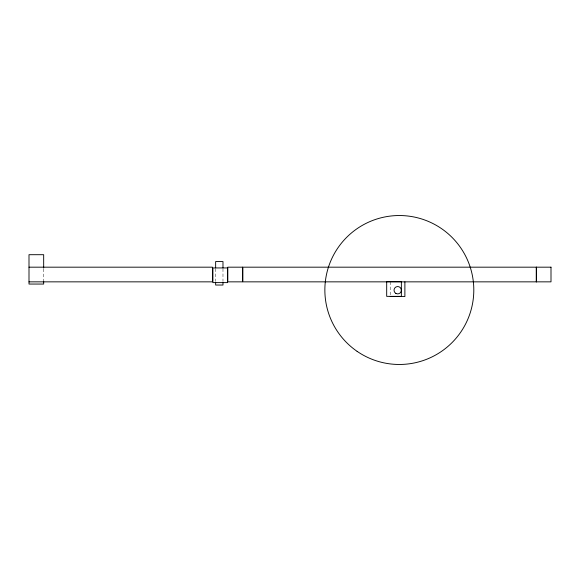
<?xml version="1.0" encoding="UTF-8"?>
<svg xmlns="http://www.w3.org/2000/svg" width="580" height="580" viewBox="0 0 580 580"><rect width="100%" height="100%" fill="white"/><g stroke="black" fill="none" stroke-linecap="round" stroke-linejoin="round"><path stroke-width="0.43" stroke-dasharray="2.9 2.17" d="M390.209 281.865L390.209 294.814M222.981 268.779L222.981 281.423M215.644 268.779L215.644 281.423M43.674 268.931L43.674 280.945"/><path stroke-width="0.87" d="M29 267.177L212.432 267.177L212.432 281.851L29 281.851M390.209 296.539L404.884 296.539L404.884 281.865M536.362 267.177L536.362 281.851M536.326 267.177L536.326 281.851M222.981 267.88L222.981 261.558L215.644 261.558L215.644 267.88M222.981 282.322L222.981 285.034L215.644 285.034L215.644 282.322M43.674 268.04L43.674 254.7L29 254.7L29 284.048L43.674 284.048L43.674 281.38M242.469 267.177L227.795 267.177L227.795 281.851L242.469 281.851L242.469 267.177M551 267.177L242.875 267.177L242.875 281.851L551 281.851L551 267.177M227.577 267.938L212.904 267.938L212.904 282.612L227.577 282.612L227.577 267.938M401.367 281.684L386.686 281.684L386.686 296.358L401.367 296.358L401.367 281.684M357.113 351.349A74.472 74.472 0 0 0 473.57 295.894A74.472 74.472 0 0 0 367.314 222.763A74.472 74.472 0 0 0 357.113 351.349M395.857 293.393A3.668 3.668 0 0 0 401.367 290.217A3.668 3.668 0 0 0 395.857 287.042A3.668 3.668 0 0 0 395.857 293.393"/></g></svg>
